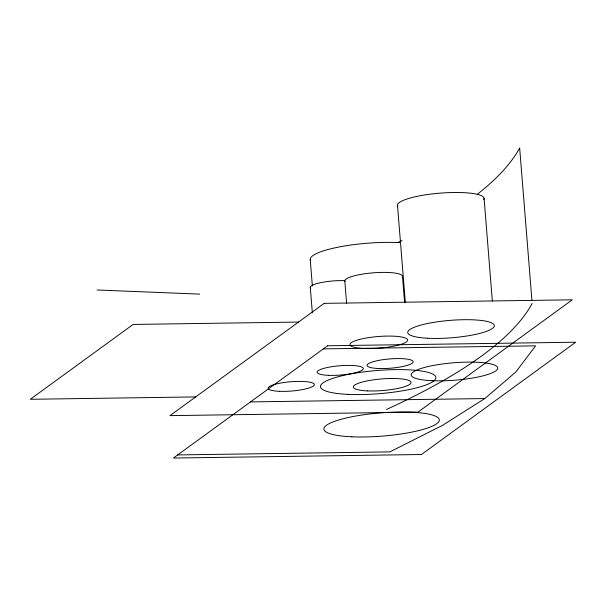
<?xml version="1.0" encoding="UTF-8"?>
<svg xmlns="http://www.w3.org/2000/svg" width="606" height="606" viewBox="0 0 606 606"><rect width="100%" height="100%" fill="white"/><g stroke="black" fill="none" stroke-linecap="round" stroke-linejoin="round"><path stroke-width="0.91" d="M177.656 454.924L389.885 451.894L442.675 425.268L484.785 398.559L515.842 372.008L535.583 345.852L323.354 348.882M298.516 322.066L133.146 324.43L30.3 399.286L195.67 396.922M250.505 401.899L484.785 398.559M97.104 289.986L199.601 294.115M531.947 300.614L519.66 147.955A1319.004 265.223 -4.6 0 1 477.672 194.003M484.08 198.306L492.345 301.023M397.513 205.389L405.323 302.455M402.505 276.51L404.619 302.735M344.784 280.775L346.594 303.258M310.242 259.633L312.363 286.017M310.287 287.297L312.34 312.741M310.386 260.194A57.903 11.643 -4.6 0 1 338.618 247.074A57.903 11.643 -4.6 0 1 399.596 242.658M532.174 303.447A1319.004 265.223 -4.6 0 1 386.476 409.489M402.089 240.499A1319.004 265.223 -4.6 0 1 397.862 242.612M310.477 287.948A23.164 4.659 -4.6 0 1 320.513 282.699A23.164 4.659 -4.6 0 1 344.769 280.646M397.695 206.002A43.427 8.734 -4.6 0 1 441.35 193.049A43.427 8.734 -4.6 0 1 483.785 199.579M345.011 281.593A28.952 5.825 -4.6 0 1 374.107 272.768A28.952 5.825 -4.6 0 1 402.149 277.366M324.233 303.356L169.96 415.64L418.019 412.095L572.291 299.811L324.233 303.356M327.641 345.761L173.377 458.045L421.435 454.508L575.7 342.216L327.641 345.761M351.942 436.805A57.903 11.643 -4.6 0 0 439.32 420.223A57.903 11.643 -4.6 0 0 353.533 416.451A57.903 11.643 -4.6 0 0 351.942 436.805M378.258 368.493A23.164 4.659 -4.6 0 0 413.201 361.865A23.164 4.659 -4.6 0 0 378.886 360.358A23.164 4.659 -4.6 0 0 378.258 368.493M348.192 394.385A57.903 11.643 -4.6 0 0 435.896 377.902A57.903 11.643 -4.6 0 0 350.465 373.985A57.903 11.643 -4.6 0 0 348.192 394.385M427.594 338.239A43.427 8.734 -4.6 0 0 494.276 326.149A43.427 8.734 -4.6 0 0 431.23 322.801A43.427 8.734 -4.6 0 0 427.594 338.239M279.351 391.309A23.164 4.659 -4.6 0 0 314.302 384.681A23.164 4.659 -4.6 0 0 279.987 383.174A23.164 4.659 -4.6 0 0 279.351 391.309M328.338 375.326A23.164 4.659 -4.6 0 0 363.289 368.69A23.164 4.659 -4.6 0 0 328.975 367.183A23.164 4.659 -4.6 0 0 328.338 375.326M363.941 348.48A28.952 5.825 -4.6 0 0 407.633 340.193A28.952 5.825 -4.6 0 0 364.736 338.307A28.952 5.825 -4.6 0 0 363.941 348.48M367.357 390.885A28.952 5.825 -4.6 0 0 411.042 382.598A28.952 5.825 -4.6 0 0 368.145 380.712A28.952 5.825 -4.6 0 0 367.357 390.885M432.207 380.704A43.427 8.734 -4.6 0 0 497.738 368.266A43.427 8.734 -4.6 0 0 433.396 365.441A43.427 8.734 -4.6 0 0 432.207 380.704"/></g></svg>
